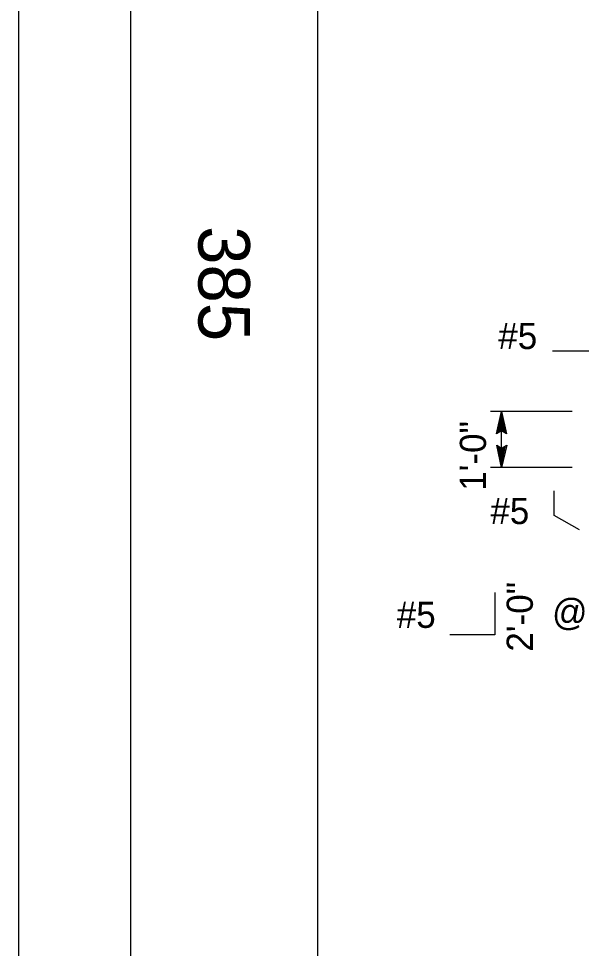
# Model space of a CAD drawing. Extents: x -894 to 866, y -472 to 714.
# Drawn here: x -894 to -743.5, y -53.9 to 194.5 of the extents above; entities that cross this region are included whole.
import ezdxf

# ---------------------------------------------------------------- set-up
doc = ezdxf.new("R2010")
doc.units = 0
for name, color, linetype in [('border_PLOTTING-ELEMENTS', 7, 'Continuous'), ('border_rw_22x34_Cut_Lines', 7, 'Continuous'), ('border_SHEET', 7, 'Continuous'), ('border_WITHIN-BORDER-anno', 7, 'Continuous'), ('str_Text-A', 7, 'Continuous')]:
    doc.layers.add(name, color=color, linetype=linetype)

msp = doc.modelspace()

# ---------------------------------------------------------------- linework, layer by layer
at = {"layer": 'border_PLOTTING-ELEMENTS'}
for points in [[(-894.04, -472.44), (865.96, -472.44), (865.96, 713.56), (-894.04, 713.56)], [(-864.04, 670.56), (835.96, 670.56), (835.96, -429.44), (-864.04, -429.44)]]:
    msp.add_lwpolyline(points, close=True, dxfattribs=at)
at = {"layer": 'border_rw_22x34_Cut_Lines'}
msp.add_lwpolyline([(-864.04, 670.56), (835.96, 670.56), (835.96, -429.44), (-864.04, -429.44)], close=True, dxfattribs=at)
at = {"layer": 'border_SHEET'}
msp.add_line((-814.04, -404.44), (-814.04, 645.56), dxfattribs=at)
at = {"layer": 'str_Text-A'}
for p, q in [((-739.22, 105.64), (-751.28, 105.64)), ((-746, 89.53), (-767.84, 89.53)), ((-766.18, 83.53), (-764.84, 89.53)), ((-766.18, 83.53), (-764.84, 89.53)), ((-764.84, 74.53), (-764.84, 89.53)), ((-764.84, 89.53), (-764.84, 89.53)), ((-764.84, 89.53), (-763.51, 83.53)), ((-764.84, 89.53), (-764.84, 89.53)), ((-764.84, 89.53), (-763.51, 83.53)), ((-765.83, 83.74), (-764.84, 88.15)), ((-765.83, 83.74), (-764.84, 88.15)), ((-764.84, 88.14), (-763.87, 83.76)), ((-764.84, 88.14), (-763.87, 83.76)), ((-765.47, 83.98), (-764.84, 86.77)), ((-765.47, 83.98), (-764.84, 86.77)), ((-765.12, 84.15), (-764.84, 85.38)), ((-765.12, 84.15), (-764.84, 85.38)), ((-764.84, 86.77), (-764.22, 83.94)), ((-764.84, 86.77), (-764.22, 83.94)), ((-764.84, 85.38), (-764.58, 84.18)), ((-764.84, 85.38), (-764.58, 84.18)), ((-764.84, 84.33), (-766.18, 83.53)), ((-764.84, 84.33), (-766.18, 83.53)), ((-766.18, 83.53), (-766.18, 83.53)), ((-766.18, 83.53), (-766.18, 83.53)), ((-763.51, 83.53), (-764.84, 84.33)), ((-763.51, 83.53), (-764.84, 84.33)), ((-763.51, 83.53), (-763.51, 83.53)), ((-763.51, 83.53), (-763.51, 83.53)), ((-764.84, 74.53), (-766.17, 80.53)), ((-766.17, 80.53), (-766.17, 80.53)), ((-766.17, 80.53), (-764.84, 79.73)), ((-764.84, 75.92), (-765.81, 80.29)), ((-764.84, 77.29), (-765.47, 80.12)), ((-764.84, 78.67), (-765.11, 79.88)), ((-764.84, 79.73), (-763.5, 80.53)), ((-763.5, 80.53), (-764.84, 74.53)), ((-763.86, 80.31), (-764.84, 75.91)), ((-764.22, 80.08), (-764.84, 77.29)), ((-764.56, 79.9), (-764.84, 78.67)), ((-763.5, 80.53), (-763.5, 80.53)), ((-746, 74.53), (-767.84, 74.53)), ((-764.84, 74.53), (-764.84, 74.53)), ((-766.69, 41.16), (-766.69, 29.84)), ((-766.69, 29.84), (-778.68, 29.84))]:
    msp.add_line(p, q, dxfattribs=at)
msp.add_lwpolyline([(-744.01, 57.88), (-750.77, 61.78), (-750.77, 68.36)], dxfattribs=at)

# ---------------------------------------------------------------- texts
at = {"layer": 'border_WITHIN-BORDER-anno'}
msp.add_text('385', height=13.779, rotation=270, dxfattribs=at).set_placement((-845.95, 139.06))
at = {"layer": 'str_Text-A'}
for s, p in [('#5', (-765.74, 106.21)), ('#5', (-767.86, 59.45)), ('@16', (-751.37, 32.45)), ('#5', (-792.89, 31.71))]:
    msp.add_text(s, height=7, dxfattribs=at).set_placement(p)
for s, p in [('1\'-0"', (-769.03, 68.34)), ('2\'-0"', (-756.5, 25.36))]:
    msp.add_text(s, height=7, rotation=90, dxfattribs=at).set_placement(p)

doc.saveas('drawing.dxf')
